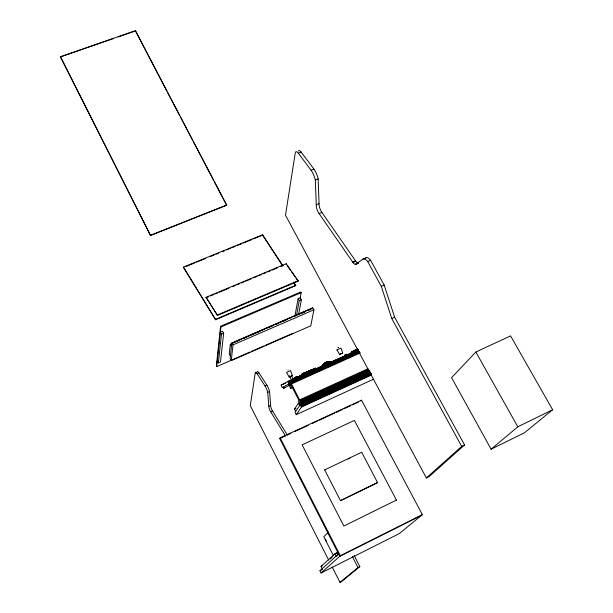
<?xml version="1.0" encoding="UTF-8"?>
<svg xmlns="http://www.w3.org/2000/svg" width="613" height="613" viewBox="0 0 613 613"><rect width="100%" height="100%" fill="white"/><g stroke="black" fill="none" stroke-linecap="round" stroke-linejoin="round"><path stroke-width="0.92" d="M371.509 374.987L301.558 406.994L300.332 404.634L295.037 412.342L296.232 414.679L301.558 406.994L301.098 403.814L299.634 399.891L291.382 383.968L289.665 381.968L288.056 381.347L281.129 385.117L282.233 387.554L289.114 383.861L287.865 381.447L357.938 350M217.485 315.419L206.037 297.297L286.225 263.728L298.14 280.708L298.11 281.206L217.485 315.419L206.037 297.297M282.762 265.529L262.471 234.802L183.502 267.061L183.486 267.521L215.638 319.733L295.704 285.681L293.681 282.08M215.638 319.733L183.502 267.061M286.194 264.226L286.225 263.728M282.708 265.988L262.471 234.802M300.117 298.255L301.159 292.631L300.768 292.01L220.565 326.292L216.358 365.984L216.726 366.605L249.958 352.069M216.726 366.605L220.948 326.936L220.565 326.292M218.366 362.919L221.485 334.054L220.343 332.131L222.527 331.196L223.668 333.112L220.488 361.992L218.366 362.919L217.263 361.034M60.365 56.856L135.389 30.65L226.71 205.248L150.545 235.507L60.365 56.856L113.643 38.489M231.783 343.617L230.319 344.253L229.224 354.176L230.373 356.107M231.821 343.134L312.684 307.933L313.887 309.81L310.799 325.809L231.224 360.62L230.082 358.697L231.821 343.134L312.684 307.933M231.224 360.62L233.017 344.881L231.844 342.935M287.367 435.1L272.501 410.971A4.467 1.272 66 0 1 270.624 405.423L269.59 391.462A7.134 2.046 66.2 0 0 266.9 385.125L258.924 372.873A3.716 1.065 66.4 0 0 257.054 372.198L255.215 373.01L250.296 405.699L328.706 560.159M294.891 316.216L298.094 298.784L300.186 297.88L301.366 299.734L298.615 314.408M296.554 315.304L299.267 300.638L298.094 298.784M312.645 308.132L312.569 308.538M135.389 30.65L166.813 91.069M150.545 235.507L60.403 56.488M287.865 381.447L290.156 385.876L291.382 383.968L360.551 352.812M291.382 383.968L290.861 384.757L299.113 400.68L299.634 399.891L368.022 368.742M299.634 399.891L298.638 401.362L301.558 406.994M295.688 411.392L294.47 409.032L298.424 403.224L299.995 402.503M421.683 515.226L339.786 556.298L279.697 438.548L280.172 437.866L361.547 400.189L422.365 514.667L399.331 533.586L321.089 572.971L319.955 570.718L338.575 553.93M360.965 400.91L361.547 400.189M475.864 352.015L451.566 377.662L491.105 449.206L524.506 432.747L552.635 409.737L510.56 335.901L475.864 352.015L517.801 426.817L491.105 449.206M328.438 532.199L323.81 536.773L333.595 555.999M322.177 568.711L321.036 566.45L334.943 553.777L337.165 552.665L337.962 554.229M330.177 559.018L332.269 557.11M335.771 553.937L337.165 552.665M358.344 263.092A5.624 2.084 66.9 0 1 356.092 261.667L321.909 212.45A6.896 2.506 67.8 0 1 319.059 203.616L318.155 178.935A11.042 4.038 68.3 0 0 313.956 169.127L301.136 152.093L298.309 153.196A5.755 2.077 68.6 0 0 295.213 153.227L285.497 215.194L426.372 477.964L461.681 446.379L464.577 444.969L394.642 317.266L384.175 285.053L370.604 260.333A9.816 3.693 66.7 0 0 365.762 257.92L362.888 259.146L355.678 264.234L358.521 263.023M321.089 572.971L340.361 555.784L422.365 514.667M464.577 444.969L429.085 476.63L426.372 477.964M332.169 566.987L339.97 582.35L357.969 567.561L359.839 566.619L354.184 555.593M359.839 566.619L341.763 581.438L339.97 582.35M364.199 259.023L365.762 257.92M289.903 376.711L289.16 377.018L286.547 372.451L290.585 370.589L292.347 375.562L291.504 375.984M289.16 377.018L292.347 375.562M340.606 353.985L339.556 354.421L336.958 349.931L340.951 348.092L342.69 352.988L341.012 353.808M294.455 378.321L294.723 378.152M297.32 376.995L296.715 377.233M304.454 372.972L303.849 373.202M301.918 374.704L302.316 374.505M299.673 376.29L299.964 376.19M308.6 371.233L310.967 370.06M305.749 372.819L306.784 372.436M311.381 369.961C315.465 367.884 308.684 370.995 310.63 370.214M309.856 371.049L309.45 371.21M309.986 371.072L310.423 370.842M306.983 373.01L305.458 373.646M312.852 369.777L313.243 369.585M312.906 369.892L313.343 369.654M315.917 368.513L315.511 368.712M339.556 354.421L342.69 352.988M347.088 354.651L346.391 354.919M353.578 350.881L354.498 350.49L353.709 350.897M354.996 350.352L357.754 349.103L356.536 349.609M353.486 351.418L353.916 351.211M351.517 353.165L353.494 352.168M283.099 387.048L283.65 388.267L290.171 384.88L288.999 385.408L288.439 384.175L289.612 383.646M288.869 384.474L290.6 388.297L292.792 387.14M297.159 377.079L297.634 376.849L297.006 377.102M302.079 374.62L301.795 374.796M303.45 373.869L303.167 374.045M305.895 372.796L306.944 372.359M302.906 374.842L305.596 373.57M315.335 368.735L316.231 368.359L315.626 368.612M310.224 371.616L310.561 371.44L308.538 372.306M321.718 366.474L322.515 366.084A9.111 7.609 64.2 0 1 330.346 361.976M344.744 355.686L344.261 355.923L344.835 355.686M347.287 354.567L346.996 354.651M353.663 351.333L353.326 351.525M356.015 350.299L356.996 349.885M337.625 555.386L336.139 556.129L334.943 553.777M321.036 566.45L322.469 565.73M319.955 570.718L322.507 569.439M304.293 373.056L301.627 374.252L303.006 373.662M294.539 378.267L294.968 378.037M303.243 373.961L303.696 373.754M296.922 377.194L297.374 376.987M306.745 372.474L307.19 372.237M299.688 376.137L301.872 375.187M310.668 370.719L309.879 371.187M300.048 376.098L299.627 376.206M312.607 369.892L313.059 369.685M313.143 369.746L313.588 369.539M301.765 375.47L302.577 375.072M299.42 376.75L299.857 376.543M309.864 371.8L312.561 370.543M322.308 366.176L323.38 365.654A9.111 6.076 64.7 0 1 326.706 362.114M517.801 426.817L552.635 409.737M344.544 355.778L344.989 355.563M351.946 352.23L352.398 352.015M355.923 350.352L356.26 350.161L355.655 350.406M357.249 349.762L356.337 350.276M349.563 353.87L350.291 353.586M324.66 469.872L340.483 500.668L377.631 482.554M340.483 500.668L377.577 482.607L361.678 452.218L324.614 469.918M310.975 370.168L308.73 371.187M303.527 373.823L304.01 373.601M294.799 378.106L295.274 377.892M302.155 374.574L302.63 374.351M305.343 373.064L305.818 372.842M307.021 372.306L307.496 372.091M296.615 377.34L297.09 377.125M305.626 373.064L306.102 372.842M310.5 370.796L311.726 370.221M312.408 369.999L313.143 369.601L312.423 369.915M313.427 369.608L313.902 369.394M306.99 373.026L307.979 372.558M323.212 365.731L324.484 365.133A9.111 4.13 65 0 1 326.997 362.199M348.192 459.022L349.916 458.202M299.65 376.627L300.247 376.351M352.237 352.084L352.705 351.87M353.755 351.28L354.23 351.057M344.835 355.632L345.303 355.417M357.088 349.831L357.563 349.617M351.655 352.958L350.123 353.601M288.041 370.022L288.141 369.968M303.895 373.646L304.362 373.44M295.159 377.937L296.01 377.539M302.516 374.397L302.983 374.191M305.994 372.888L306.462 372.681M307.389 372.137L308.684 371.539M310.868 370.62L311.281 370.428M307.075 372.474L307.542 372.26M313.787 369.432L314.254 369.225M354.873 350.253C358.536 348.483 350.506 352.176 354.498 350.421M357.693 348.966L356.521 349.533L357.823 348.981M295.221 378.604L295.742 378.359M354.122 351.103L354.582 350.897M352.605 351.916L353.456 351.517M357.456 349.655L357.869 349.464M324.369 365.179L325.748 364.543A9.111 1.9 65.3 0 1 326.867 362.597M345.196 355.456L345.655 355.249M349.969 354.015L350.544 353.755M279.697 438.548L285.75 435.743M287.482 434.946L290.937 433.345M295.198 431.368L302.922 427.79M303.037 427.736L308.224 425.338M312.362 423.422L317.511 421.031M319.235 420.242L326.384 416.924M326.959 416.664L334.683 413.085M336.399 412.288L342.406 409.507M344.123 408.71L350.59 405.714M352.314 404.917L358.367 402.113M304.309 373.455L306.125 372.673L305.458 372.942M353.356 351.065L351.678 351.793L352.981 351.234M306.408 372.696L307.282 372.298M310.147 371.149L310.584 370.949M314.201 369.241L315.074 368.842M300.592 375.708L301.964 375.095M354.536 350.904L355.402 350.513M301.267 375.608L299.895 376.221M345.609 355.264L346.858 354.705M325.664 364.574L328.499 363.279M345.793 355.272L346.222 355.073M300.631 376.167L301.55 375.853M314.377 369.861L316.714 368.819M345.793 355.869L346.881 355.379M296.232 414.679L373.539 379.194M300.209 401.209L368.589 370.037M300.47 401.875L369.708 370.298M300.707 402.534L369.064 371.34M300.914 403.178L370.129 371.585M301.098 403.814L370.298 372.206M301.251 404.419L370.436 372.811M301.374 405.009L370.543 373.394M301.466 405.561L371.486 373.547M294.47 409.032L296.018 408.319M301.527 406.082L371.524 374.068M301.558 406.557L371.532 374.551M255.215 373.01A3.724 1.057 66.4 0 1 257.085 373.692L265.054 385.952A7.141 2.031 66.2 0 1 267.743 392.297L268.793 406.25A4.475 1.264 66 0 0 270.67 411.798L272.501 410.971M299.933 400.55L368.313 369.386M303.136 373.524L305.902 372.183L303.006 373.501L303.673 373.233M305.473 372.604C304.477 372.949 310.316 370.436 306.615 372.014M308.01 371.256C311.956 369.562 305.013 372.581 307.151 371.723M314.408 368.566C318.53 366.766 310.132 370.505 314.254 368.712M345.801 354.598C349.793 352.873 341.594 356.505 345.586 354.774M356.299 349.793L355.126 350.314M311.711 370.237L312.163 370.03M296.002 377.554L296.447 377.34M295.443 377.892L295.887 377.677M300.837 375.669L299.841 376.114M268.793 406.25L270.624 405.423M290.332 382.627L359.287 351.601M290.677 383.025L359.647 351.985M291.029 383.477L359.141 352.812M283.65 388.267L284.815 387.745M290.156 385.876L291.903 385.087M290.6 388.297L292.968 387.224M288.508 381.317L358.199 350M288.769 381.393L358.49 350.061M281.129 385.117L285.466 383.171M289.052 381.524L357.923 350.575M289.351 381.715L358.245 350.751M289.665 381.968L358.582 350.981M267.743 392.297L269.59 391.462M289.995 382.267L358.927 351.264M265.054 385.952L266.9 385.125M329.779 362.704L328.422 363.317A9.111 2.789 65.8 0 0 325.457 363.241M461.681 446.379L391.768 318.538L394.642 317.266M355.318 350.559L355.793 350.337M308.607 371.578L309.082 371.363M312.086 370.068L312.561 369.846M314.998 368.888L315.473 368.666M296.378 377.386L296.845 377.164M351.487 352.85L349.272 353.893L349.877 353.647M301.358 375.493L302.01 375.202M312.431 370.612L313.488 370.137M296.715 377.93L297.772 377.447M257.085 373.692L258.924 372.873M251.705 351.31L263.942 345.954M265.697 345.188L292.807 333.334M330.867 362.229L329.648 362.773A9.111 4.927 66.1 0 0 325.166 363.034M391.768 318.538L381.286 286.309L384.175 285.053M307.328 371.7L307.826 371.478M308.944 371.424L309.419 371.217M306.906 372.428L307.381 372.214M347.364 355.157L347.77 354.981M344.59 356.513L345.004 356.337M299.527 376.765L300.109 376.497M232.802 342.912L236.311 341.395M238.074 340.629L240.71 339.487M242.464 338.728L250.372 335.303M252.127 334.545L254.763 333.403M256.518 332.644L264.425 329.219M267.061 328.078L268.816 327.311M270.578 326.553L273.214 325.411M274.969 324.652L287.267 319.327M289.022 318.561L291.658 317.419M293.42 316.66L305.718 311.335M307.473 310.569L312.745 308.293M232.656 343.15L235.292 342.008M237.047 341.249L239.683 340.108M243.192 338.591L244.947 337.824M251.1 335.165L253.728 334.024M255.491 333.265L259 331.74M269.536 327.181L272.172 326.039M275.689 324.515L277.444 323.756M283.589 321.089L286.225 319.948M302.033 313.105L304.661 311.963M308.178 310.439L309.933 309.68M233.017 344.881L313.887 309.81M221.485 334.054L223.668 333.112M299.267 300.638L301.366 299.734M357.31 263.483L355.502 264.303A5.632 2.077 66.9 0 1 353.257 262.877L352.644 262.027L355.479 260.824M362.888 259.146A9.823 3.678 66.7 0 1 367.716 261.567L370.604 260.333M220.948 326.936L301.159 292.631M217.485 314.929L298.14 280.708M215.661 319.289L295.765 285.229M355.824 261.322L352.988 262.533L319.112 213.592A6.896 2.498 67.8 0 1 316.262 204.757L315.312 180.069A11.049 4.015 68.3 0 0 311.105 170.253L298.309 153.196M331.671 361.892L330.683 362.321A9.111 6.728 66.6 0 0 324.262 363.77M322.109 366.405L323.105 365.976M294.654 378.957L294.14 379.163M206.037 297.788L208.681 296.684M210.443 295.949L213.079 294.838M214.841 294.102L217.485 292.991M219.247 292.255L228.94 288.202M232.465 286.723L235.101 285.62M236.863 284.884L239.507 283.773M241.269 283.037L243.913 281.926M245.675 281.191L250.962 278.976M253.606 277.873L257.123 276.402M258.885 275.658L261.529 274.555M263.291 273.819L265.935 272.708M267.697 271.973L270.341 270.869M272.103 270.126L277.39 267.912M280.907 266.44L283.551 265.337M309.236 371.302L310.569 370.827M306.653 372.528L307.09 372.336M355.931 350.291L356.505 350.054M357.072 349.893L356.521 350.13M186.114 266.448L194.888 262.862M196.643 262.149L205.416 258.563M210.673 256.41L214.182 254.977M215.937 254.265L218.573 253.184M222.075 251.751L224.71 250.679M226.465 249.958L230.848 248.165M232.603 247.453L235.231 246.372M236.986 245.66L241.376 243.867M243.131 243.154L251.897 239.568M253.652 238.848L262.425 235.262M319.112 213.592L321.909 212.45M337.449 349.755L336.989 349.931M316.262 204.757L319.059 203.616M315.312 180.069L318.155 178.935M311.105 170.253L313.956 169.127M150.629 235.208L226.825 204.941M357.21 350.437L353.195 352.299M118.156 36.933L134.416 31.332M287.282 265.774L290.524 270.402M291.612 271.942L294.861 276.578M295.941 278.118L298.11 281.206M294.661 284.11L295.704 285.681M270.67 411.798L285.528 435.95M230.319 344.253L231.484 346.192M367.716 261.567L381.286 286.309M167.701 92.762L179.678 115.596M180.567 117.29L192.551 140.124M193.432 141.818L213.401 179.877M214.289 181.571L226.266 204.405M298.424 403.224L299.657 405.614M352.314 556.535L357.969 567.561M280.172 437.866L340.361 555.784M325.365 539.134L326.499 541.363M291.604 375.777L293.175 379.24M289.482 375.7L291.443 380.029M326.07 362.628A9.111 0.46 65.5 0 1 327.097 363.923M322.744 365.448A9.111 8.069 67.6 0 0 322.323 366.306L321.48 366.62L321.955 366.367A9.111 8.628 63.5 0 1 331.794 361.938L332.277 361.685L331.457 361.992A9.111 8.069 67.6 0 0 323.258 364.658M298.362 150.967A5.755 2.084 68.7 0 1 301.136 152.093M294.347 377.746L297.167 376.466L294.347 377.746M351.747 352.329L352.23 352.146L351.747 352.329M338.131 347.663L338.537 347.479L338.131 347.663M396.435 500.07L343.862 526.038L302.117 444.862L354.406 420.418L396.435 500.07M321.856 366.482L321.733 366.505A9.111 9.057 69.2 0 1 332.031 361.8L331.917 361.816A9.111 8.866 70.9 0 0 321.856 366.482"/></g></svg>
